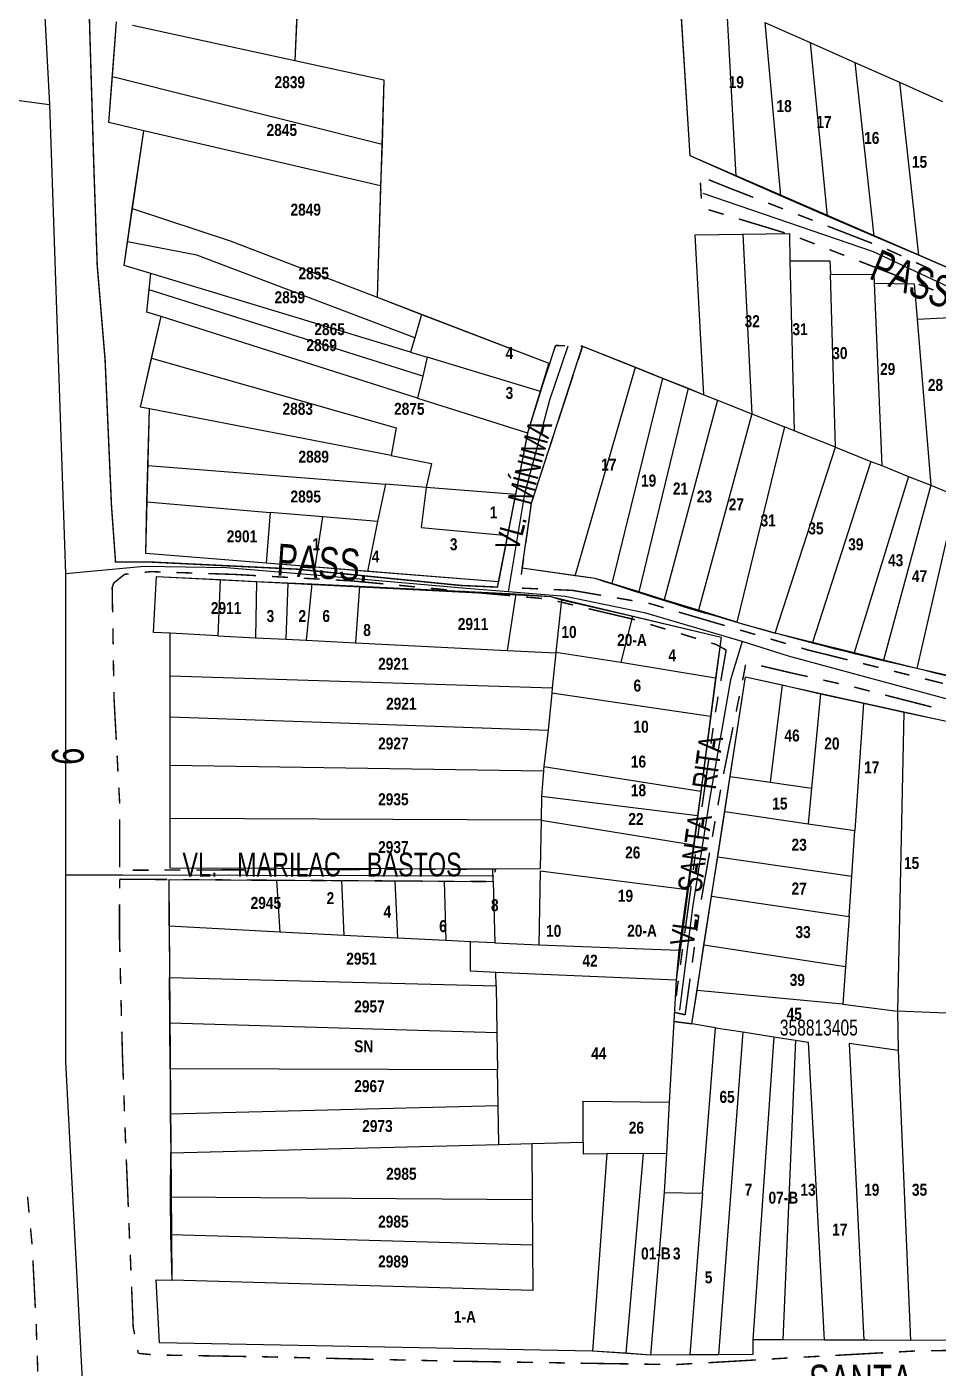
# Model space of a CAD drawing. Extents: x 201676 to 203188, y 4837754 to 4839005.
# Drawn here: x 202813.3 to 202927.7, y 4837878.8 to 4838047.1 of the extents above; entities that cross this region are included whole.
import ezdxf
from ezdxf.enums import TextEntityAlignment as Align

# ---------------------------------------------------------------- set-up
doc = ezdxf.new("R2010")
doc.units = 0
doc.header["$LTSCALE"] = 1.5
doc.header["$MEASUREMENT"] = 0
doc.linetypes.add('PHANTOMX2', pattern=[5, 2.5, -0.5, 0.5, -0.5, 0.5, -0.5])
doc.linetypes.add('TRACO_25', pattern=[8, 3, -1, 1, -1, 1, -1])
for name, color, linetype in [('CD-MALHA-LOTES', 40, 'CONTINUOUS'), ('CD_TXT_QUADRA', 7, 'CONTINUOUS'), ('RU-QUADRAS', 210, 'CONTINUOUS'), ('SV-EIXO-RUA-N-PAV', 6, 'CONTINUOUS'), ('SV-RUA-NAO-PAV-S-GUIA-C-GUIA', 7, 'PHANTOMX2'), ('SV-TXT-RUA-N-PAV-S-GUIA-C-GUIA', 7, 'CONTINUOUS'), ('Th_NmrPort', 7, 'CONTINUOUS')]:
    doc.layers.add(name, color=color, linetype=linetype)
doc.styles.add('ARIAL', font='ARIAL.TTF')
doc.styles.get("Standard").update_dxf_attribs({"font": 'swisscbo.ttf'})

msp = doc.modelspace()

# ---------------------------------------------------------------- linework, layer by layer
at = {"layer": 'CD-MALHA-LOTES', "linetype": 'Continuous'}
for p, q in [((202896.57, 4838030.94), (202895.23, 4838052.46)), ((202847.3, 4838050.13), (202846.96, 4838042.92)), ((202901.16, 4838049.83), (202902.3, 4838028.42)), ((202824.06, 4838040.9), (202824.57, 4838047.78)), ((202905.94, 4838047.7), (202907.93, 4838025.94)), ((202905.94, 4838047.7), (202911.66, 4838045.16)), ((202826.57, 4838047.35), (202846.96, 4838042.92)), ((202911.66, 4838045.16), (202913.76, 4838023.37)), ((202911.66, 4838045.16), (202917.24, 4838042.68)), ((202846.96, 4838042.92), (202858.12, 4838040.5)), ((202917.24, 4838042.68), (202919.63, 4838020.86)), ((202917.24, 4838042.68), (202922.86, 4838040.18)), ((202823.63, 4838035.12), (202824.06, 4838040.9)), ((202824.06, 4838040.9), (202857.92, 4838032.42)), ((202858.12, 4838040.5), (202857.92, 4838032.42)), ((202922.86, 4838040.18), (202925.23, 4838018.48)), ((202922.86, 4838040.18), (202928.25, 4838037.78)), ((202828.03, 4838034.09), (202823.63, 4838035.12)), ((202826.53, 4838024.33), (202828.03, 4838034.09)), ((202857.72, 4838027.19), (202828.03, 4838034.09)), ((202857.92, 4838032.42), (202857.72, 4838027.19)), ((202902.3, 4838028.42), (202896.57, 4838030.94)), ((202907.93, 4838025.94), (202902.3, 4838028.42)), ((202857.72, 4838027.19), (202857.28, 4838013.2)), ((202913.76, 4838023.37), (202907.93, 4838025.94)), ((202825.96, 4838020.15), (202826.53, 4838024.33)), ((202826.53, 4838024.33), (202838.85, 4838020.28)), ((202919.63, 4838020.86), (202913.76, 4838023.37)), ((202897.23, 4838021.06), (202903.19, 4838021.14)), ((202898.32, 4838000.98), (202897.23, 4838021.06)), ((202903.19, 4838021.14), (202909.05, 4838021.2)), ((202903.19, 4838021.14), (202904.32, 4837998.58)), ((202909.05, 4838021.2), (202909.1, 4838017.77)), ((202925.23, 4838018.48), (202919.63, 4838020.86)), ((202825.54, 4838017.2), (202825.96, 4838020.15)), ((202834.68, 4838018.48), (202825.96, 4838020.15)), ((202838.85, 4838020.28), (202857.28, 4838013.2)), ((202828.91, 4838016.18), (202825.54, 4838017.2)), ((202862.03, 4838008.12), (202834.68, 4838018.48)), ((202909.1, 4838017.77), (202909.64, 4837996.46)), ((202909.1, 4838017.77), (202914.11, 4838017.77)), ((202914.11, 4838017.77), (202914.19, 4838016.12)), ((202930.07, 4838016.41), (202925.23, 4838018.48)), ((202828.69, 4838014.13), (202828.91, 4838016.18)), ((202861.5, 4838006.31), (202828.91, 4838016.18)), ((202914.83, 4837994.39), (202914.19, 4838016.12)), ((202914.19, 4838016.12), (202919.65, 4838016.05)), ((202919.65, 4838016.05), (202919.69, 4838014.98)), ((202828.4, 4838011.34), (202828.69, 4838014.13)), ((202863.02, 4838003.31), (202828.69, 4838014.13)), ((202919.69, 4838014.98), (202924.71, 4838014.9)), ((202919.69, 4838014.98), (202920.63, 4837992.07)), ((202924.71, 4838014.9), (202925.08, 4838010.47)), ((202857.28, 4838013.2), (202862.87, 4838011.05)), ((202830.18, 4838010.78), (202828.4, 4838011.34)), ((202828.99, 4838005.57), (202830.18, 4838010.78)), ((202862.36, 4838000.56), (202830.18, 4838010.78)), ((202862.87, 4838011.05), (202862.03, 4838008.12)), ((202862.87, 4838011.05), (202878.83, 4838004.92)), ((202925.08, 4838010.47), (202930.85, 4838010.74)), ((202925.08, 4838010.47), (202926.78, 4837989.64)), ((202862.03, 4838008.12), (202861.5, 4838006.31)), ((202876.65, 4837987.35), (202883.08, 4838007.07)), ((202883.08, 4838007.07), (202889.72, 4838004.42)), ((202827.61, 4837999.4), (202828.99, 4838005.57)), ((202828.99, 4838005.57), (202859.7, 4837996.81)), ((202861.5, 4838006.31), (202863.56, 4838005.69)), ((202863.56, 4838005.69), (202863.02, 4838003.31)), ((202877.79, 4838001.38), (202863.56, 4838005.69)), ((202878.83, 4838004.92), (202877.79, 4838001.38)), ((202882.17, 4837978.24), (202889.72, 4838004.42)), ((202889.72, 4838004.42), (202893.12, 4838003.06)), ((202863.02, 4838003.31), (202862.36, 4838000.56)), ((202893.12, 4838003.06), (202886.77, 4837977.28)), ((202893.12, 4838003.06), (202896.32, 4838001.78)), ((202862.36, 4838000.56), (202876.18, 4837996.17)), ((202877.79, 4838001.38), (202876.18, 4837996.17)), ((202896.32, 4838001.78), (202890.14, 4837976.23)), ((202900.02, 4838000.3), (202893.33, 4837975.24)), ((202896.32, 4838001.78), (202898.32, 4838000.98)), ((202898.32, 4838000.98), (202900.02, 4838000.3)), ((202900.02, 4838000.3), (202904.32, 4837998.58)), ((202828.73, 4837999.19), (202827.61, 4837999.4)), ((202828.5, 4837992.08), (202828.73, 4837999.19)), ((202859.06, 4837993.33), (202828.73, 4837999.19)), ((202904.32, 4837998.58), (202897.62, 4837973.94)), ((202908.42, 4837996.95), (202902.44, 4837972.43)), ((202904.32, 4837998.58), (202908.42, 4837996.95)), ((202909.64, 4837996.46), (202908.42, 4837996.95)), ((202859.7, 4837996.81), (202859.06, 4837993.33)), ((202876.18, 4837996.17), (202874.66, 4837988.45)), ((202914.83, 4837994.39), (202909.64, 4837996.46)), ((202907.26, 4837971.05), (202914.83, 4837994.39)), ((202914.83, 4837994.39), (202919.28, 4837992.61)), ((202828.4, 4837987.55), (202828.5, 4837992.08)), ((202828.5, 4837992.08), (202858.33, 4837989.73)), ((202859.06, 4837993.33), (202864.1, 4837992.34)), ((202864.1, 4837992.34), (202863.46, 4837989.34)), ((202919.28, 4837992.61), (202911.92, 4837969.88)), ((202919.28, 4837992.61), (202920.63, 4837992.07)), ((202920.63, 4837992.07), (202923.99, 4837990.72)), ((202923.99, 4837990.72), (202917.18, 4837968.56)), ((202923.99, 4837990.72), (202926.78, 4837989.64)), ((202858.33, 4837989.73), (202857.35, 4837985.06)), ((202863.46, 4837989.34), (202858.33, 4837989.73)), ((202863.46, 4837989.34), (202862.83, 4837984.3)), ((202874.66, 4837988.45), (202863.46, 4837989.34)), ((202926.78, 4837989.64), (202920.83, 4837967.65)), ((202926.78, 4837989.64), (202930.01, 4837988.3)), ((202828.25, 4837981.06), (202828.4, 4837987.55)), ((202828.4, 4837987.55), (202843.85, 4837986.19)), ((202874.66, 4837988.45), (202873.66, 4837983.29)), ((202875.51, 4837979.21), (202876.65, 4837987.35)), ((202930.01, 4837988.3), (202925.03, 4837966.62)), ((202843.85, 4837986.19), (202843.38, 4837979.84)), ((202850.46, 4837985.64), (202843.85, 4837986.19)), ((202849.52, 4837979.34), (202850.46, 4837985.64)), ((202857.35, 4837985.06), (202850.46, 4837985.64)), ((202857.35, 4837985.06), (202856.1, 4837978.78)), ((202862.83, 4837984.3), (202873.66, 4837983.29)), ((202873.66, 4837983.29), (202872.52, 4837977.49)), ((202843.38, 4837979.84), (202828.25, 4837981.06)), ((202849.52, 4837979.34), (202843.38, 4837979.84)), ((202856.1, 4837978.78), (202849.52, 4837979.34)), ((202872.52, 4837977.49), (202856.1, 4837978.78)), ((202882.17, 4837978.24), (202875.51, 4837979.21)), ((202829.21, 4837971.14), (202829.62, 4837978.18)), ((202829.62, 4837978.18), (202837.58, 4837977.78)), ((202837.58, 4837977.78), (202837.31, 4837970.72)), ((202837.58, 4837977.78), (202842.17, 4837977.54)), ((202842.17, 4837977.54), (202842.01, 4837970.48)), ((202842.17, 4837977.54), (202846.09, 4837977.37)), ((202846.09, 4837977.37), (202845.84, 4837970.28)), ((202846.09, 4837977.37), (202849.08, 4837977.22)), ((202849.08, 4837977.22), (202848.39, 4837970.15)), ((202849.08, 4837977.22), (202855.09, 4837976.93)), ((202855.09, 4837976.93), (202854.57, 4837969.83)), ((202855.09, 4837976.93), (202874.7, 4837976)), ((202884.65, 4837977.92), (202882.17, 4837978.24)), ((202886.77, 4837977.28), (202884.65, 4837977.92)), ((202890.14, 4837976.23), (202886.77, 4837977.28)), ((202874.7, 4837976), (202873.6, 4837968.89)), ((202874.7, 4837976), (202879.09, 4837975.64)), ((202879.09, 4837975.64), (202880.44, 4837975.23)), ((202880.44, 4837975.23), (202879.74, 4837968.66)), ((202880.44, 4837975.23), (202889.34, 4837973.19)), ((202893.33, 4837975.24), (202890.14, 4837976.23)), ((202897.62, 4837973.94), (202893.33, 4837975.24)), ((202902.44, 4837972.43), (202897.62, 4837973.94)), ((202889.34, 4837973.19), (202887.89, 4837967.41)), ((202889.34, 4837973.19), (202900.47, 4837970.53)), ((202902.44, 4837972.43), (202907.26, 4837971.05)), ((202831.32, 4837971.03), (202829.21, 4837971.14)), ((202831.31, 4837965.68), (202831.32, 4837971.03)), ((202837.31, 4837970.72), (202831.32, 4837971.03)), ((202837.31, 4837970.72), (202842.01, 4837970.48)), ((202842.01, 4837970.48), (202845.84, 4837970.28)), ((202845.84, 4837970.28), (202848.39, 4837970.15)), ((202848.39, 4837970.15), (202854.57, 4837969.83)), ((202900.47, 4837970.53), (202899.77, 4837965.46)), ((202911.92, 4837969.88), (202907.26, 4837971.05)), ((202854.57, 4837969.83), (202873.6, 4837968.89)), ((202873.6, 4837968.89), (202879.73, 4837968.56)), ((202879.73, 4837968.56), (202879.26, 4837964.18)), ((202879.74, 4837968.66), (202879.73, 4837968.56)), ((202879.74, 4837968.66), (202887.89, 4837967.41)), ((202917.18, 4837968.56), (202911.92, 4837969.88)), ((202920.83, 4837967.65), (202917.18, 4837968.56)), ((202887.89, 4837967.41), (202899.77, 4837965.46)), ((202925.03, 4837966.62), (202920.83, 4837967.65)), ((202930.2, 4837965.43), (202925.03, 4837966.62)), ((202831.31, 4837960.56), (202831.31, 4837965.68)), ((202831.31, 4837965.68), (202879.26, 4837964.18)), ((202899.77, 4837965.46), (202899.13, 4837960.6)), ((202901.6, 4837953.06), (202903.54, 4837965.55)), ((202903.54, 4837965.55), (202908.15, 4837964.55)), ((202879.21, 4837963.5), (202878.75, 4837958.88)), ((202879.26, 4837964.18), (202879.21, 4837963.5)), ((202899.13, 4837960.6), (202879.21, 4837963.5)), ((202908.15, 4837964.55), (202906.61, 4837952.34)), ((202908.15, 4837964.55), (202912.94, 4837963.45)), ((202912.94, 4837963.45), (202911.81, 4837951.58)), ((202912.94, 4837963.45), (202918.36, 4837962.25)), ((202918.36, 4837962.25), (202917.27, 4837946.28)), ((202918.36, 4837962.25), (202923.39, 4837961.12)), ((202831.31, 4837954.48), (202831.31, 4837960.56)), ((202831.31, 4837960.56), (202878.75, 4837958.88)), ((202899.13, 4837960.6), (202897.91, 4837951.24)), ((202923.39, 4837961.12), (202922.61, 4837923.6)), ((202923.39, 4837961.12), (202929.76, 4837959.81)), ((202878.75, 4837958.88), (202878.21, 4837954.31)), ((202831.31, 4837947.77), (202831.31, 4837954.48)), ((202831.31, 4837954.48), (202878.16, 4837953.76)), ((202878.16, 4837953.76), (202877.93, 4837950.59)), ((202878.17, 4837953.88), (202878.16, 4837953.76)), ((202878.21, 4837954.31), (202878.17, 4837953.88)), ((202878.21, 4837954.31), (202897.91, 4837951.24)), ((202900.92, 4837948.65), (202901.6, 4837953.06)), ((202901.6, 4837953.06), (202906.61, 4837952.34)), ((202906.61, 4837952.34), (202911.81, 4837951.58)), ((202911.81, 4837951.58), (202911.38, 4837947.13)), ((202877.93, 4837950.59), (202877.88, 4837947.58)), ((202877.93, 4837950.59), (202897.5, 4837948.15)), ((202897.91, 4837951.24), (202897.5, 4837948.15)), ((202897.5, 4837948.15), (202897, 4837944.49)), ((202900.04, 4837942.98), (202900.92, 4837948.65)), ((202900.92, 4837948.65), (202911.38, 4837947.13)), ((202877.88, 4837947.58), (202831.31, 4837947.77)), ((202831.31, 4837941.54), (202831.31, 4837947.77)), ((202877.88, 4837947.58), (202877.77, 4837941.48)), ((202877.88, 4837947.58), (202897, 4837944.49)), ((202911.38, 4837947.13), (202917.27, 4837946.28)), ((202916.87, 4837940.55), (202917.27, 4837946.28)), ((202897, 4837944.49), (202896.22, 4837938.83)), ((202871.81, 4837941.44), (202831.31, 4837941.54)), ((202877.77, 4837941.48), (202871.81, 4837941.44)), ((202871.86, 4837939.87), (202871.81, 4837941.44)), ((202899.27, 4837938.03), (202900.04, 4837942.98)), ((202900.04, 4837942.98), (202916.87, 4837940.55)), ((202831.18, 4837940.13), (202844.65, 4837940.04)), ((202831.21, 4837934.28), (202831.18, 4837940.13)), ((202844.65, 4837940.04), (202845.06, 4837933.52)), ((202844.65, 4837940.04), (202852.82, 4837939.99)), ((202852.82, 4837939.99), (202853.12, 4837933.11)), ((202852.82, 4837939.99), (202859.53, 4837939.95)), ((202859.53, 4837939.95), (202859.84, 4837932.78)), ((202859.53, 4837939.95), (202865.71, 4837939.91)), ((202865.71, 4837939.91), (202865.92, 4837932.49)), ((202865.71, 4837939.91), (202871.86, 4837939.87)), ((202871.86, 4837939.87), (202872.05, 4837932.2)), ((202877.77, 4837941.16), (202877.6, 4837931.93)), ((202896.22, 4837938.83), (202877.77, 4837941.16)), ((202916.53, 4837935.5), (202916.87, 4837940.55)), ((202896.22, 4837938.83), (202895.16, 4837931.25)), ((202898.32, 4837931.94), (202899.27, 4837938.03)), ((202899.27, 4837938.03), (202916.53, 4837935.5)), ((202916.53, 4837935.5), (202916.07, 4837929.22)), ((202845.06, 4837933.52), (202831.21, 4837934.28)), ((202831.21, 4837934.28), (202831.23, 4837927.84)), ((202853.12, 4837933.11), (202845.06, 4837933.52)), ((202859.84, 4837932.78), (202853.12, 4837933.11)), ((202865.92, 4837932.49), (202859.84, 4837932.78)), ((202869, 4837932.32), (202865.92, 4837932.49)), ((202872.05, 4837932.2), (202869, 4837932.32)), ((202869.02, 4837928.65), (202869, 4837932.32)), ((202872.05, 4837932.2), (202877.6, 4837931.93)), ((202877.6, 4837931.93), (202895.16, 4837931.25)), ((202897.48, 4837926.19), (202898.32, 4837931.94)), ((202898.32, 4837931.94), (202916.07, 4837929.22)), ((202895.16, 4837931.25), (202894.81, 4837927.49)), ((202872.18, 4837928.47), (202869.02, 4837928.65)), ((202894.81, 4837927.49), (202872.18, 4837928.47)), ((202872.22, 4837926.77), (202872.18, 4837928.47)), ((202916.07, 4837929.22), (202915.75, 4837924.5)), ((202831.23, 4837927.84), (202872.22, 4837926.77)), ((202831.26, 4837922.09), (202831.23, 4837927.84)), ((202872.22, 4837926.77), (202872.31, 4837920.89)), ((202894.81, 4837927.49), (202894.52, 4837922.33)), ((202896.78, 4837922.01), (202897.48, 4837926.19)), ((202915.75, 4837924.5), (202897.48, 4837926.19)), ((202915.75, 4837924.5), (202922.61, 4837923.6)), ((202922.61, 4837923.6), (202922.7, 4837918.69)), ((202929.74, 4837923.33), (202922.61, 4837923.6)), ((202872.31, 4837920.89), (202831.26, 4837922.09)), ((202831.3, 4837916.36), (202831.26, 4837922.09)), ((202894.52, 4837922.33), (202893.96, 4837912.19)), ((202896.78, 4837922.01), (202894.52, 4837922.33)), ((202899.78, 4837921.52), (202896.78, 4837922.01)), ((202898.14, 4837900.75), (202899.78, 4837921.52)), ((202899.78, 4837921.52), (202903.18, 4837921.01)), ((202872.31, 4837920.89), (202872.4, 4837916.23)), ((202903.18, 4837921.01), (202900.16, 4837880.49)), ((202903.18, 4837921.01), (202907.09, 4837920.4)), ((202907.09, 4837920.4), (202904.46, 4837882.38)), ((202907.09, 4837920.4), (202909.79, 4837919.97)), ((202909.79, 4837919.97), (202908.23, 4837882.37)), ((202909.79, 4837919.97), (202911.4, 4837919.72)), ((202911.4, 4837919.72), (202913.4, 4837882.34)), ((202922.7, 4837918.69), (202916.53, 4837919.54)), ((202916.53, 4837919.54), (202918.4, 4837882.3)), ((202922.7, 4837918.69), (202924.23, 4837882.29)), ((202872.4, 4837916.23), (202831.3, 4837916.36)), ((202831.3, 4837916.36), (202831.32, 4837910.71)), ((202872.49, 4837911.76), (202872.4, 4837916.23)), ((202831.32, 4837910.71), (202872.49, 4837911.76)), ((202872.57, 4837906.88), (202872.49, 4837911.76)), ((202883.15, 4837912.3), (202893.96, 4837912.19)), ((202883.15, 4837907.15), (202883.15, 4837912.3)), ((202893.96, 4837912.19), (202893.61, 4837905.73)), ((202831.32, 4837910.71), (202831.38, 4837905.83)), ((202831.38, 4837905.83), (202872.57, 4837906.88)), ((202872.57, 4837906.88), (202876.72, 4837906.99)), ((202876.72, 4837906.99), (202883.15, 4837907.15)), ((202876.72, 4837906.99), (202876.77, 4837899.93)), ((202883.15, 4837907.15), (202883.15, 4837905.71)), ((202831.35, 4837900.27), (202831.38, 4837905.83)), ((202883.15, 4837905.71), (202886.13, 4837905.73)), ((202886.13, 4837905.73), (202884.32, 4837880.95)), ((202890.68, 4837905.71), (202886.13, 4837905.73)), ((202890.68, 4837905.71), (202888.52, 4837880.67)), ((202893.61, 4837905.73), (202890.68, 4837905.71)), ((202893.61, 4837905.73), (202893.31, 4837900.84)), ((202876.77, 4837899.93), (202831.35, 4837900.27)), ((202831.4, 4837895.54), (202831.35, 4837900.27)), ((202876.77, 4837899.93), (202876.79, 4837894.24)), ((202893.31, 4837900.84), (202891.62, 4837880.44)), ((202893.31, 4837900.84), (202898.14, 4837900.75)), ((202898.14, 4837900.75), (202896.53, 4837880.5)), ((202876.79, 4837894.24), (202831.4, 4837895.54)), ((202831.55, 4837889.84), (202831.4, 4837895.54)), ((202876.79, 4837894.24), (202876.82, 4837888.56)), ((202829.99, 4837881.99), (202829.57, 4837889.9)), ((202829.57, 4837889.9), (202831.55, 4837889.84)), ((202876.82, 4837888.56), (202831.55, 4837889.84)), ((202884.32, 4837880.95), (202829.99, 4837881.99)), ((202888.52, 4837880.67), (202884.32, 4837880.95)), ((202904.46, 4837882.38), (202904.46, 4837880.54)), ((202908.23, 4837882.37), (202904.46, 4837882.38)), ((202913.4, 4837882.34), (202908.23, 4837882.37)), ((202918.4, 4837882.3), (202913.4, 4837882.34)), ((202924.23, 4837882.29), (202918.4, 4837882.3)), ((202930.66, 4837882.3), (202924.23, 4837882.29)), ((202891.62, 4837880.44), (202888.52, 4837880.67)), ((202896.53, 4837880.5), (202891.62, 4837880.44)), ((202900.16, 4837880.49), (202896.53, 4837880.5)), ((202904.46, 4837880.54), (202900.16, 4837880.49))]:
    msp.add_line(p, q, dxfattribs=at)
at = {"layer": 'RU-QUADRAS', "color": 6, "linetype": 'Continuous'}
for points in [[(202985.44, 4838082.4), (202986.8, 4838035.33), (202988.15, 4838035.32), (202988, 4838030.84), (202983.91, 4838031.19), (202984.4, 4838025.65), (202986.22, 4838025.33), (202986.02, 4838019.67), (202984.66, 4838020), (202984.42, 4838013.43), (202987.56, 4838012.13), (202985.17, 4838007.76), (202986.33, 4838007.24), (202984.5, 4838002.42), (202986.79, 4838001.41), (202984.87, 4837995.12), (202970.1, 4838001.72), (202949.31, 4838008.05), (202896.57, 4838030.94), (202895.23, 4838052.46)], [(202847.64, 4838058.82), (202846.96, 4838042.92), (202858.12, 4838040.5), (202857.28, 4838013.2), (202878.83, 4838004.92), (202876.18, 4837996.17), (202872.52, 4837977.49), (202828.25, 4837981.06), (202828.73, 4837999.19), (202827.61, 4837999.4), (202830.18, 4838010.78), (202828.4, 4838011.34), (202828.91, 4838016.18), (202825.54, 4838017.2), (202828.03, 4838034.09), (202823.63, 4838035.12), (202824.57, 4838047.78)], [(202962.24, 4837882.18), (202904.46, 4837882.38), (202904.46, 4837880.54), (202891.62, 4837880.44), (202884.32, 4837880.95), (202829.99, 4837881.99), (202829.57, 4837889.9), (202831.55, 4837889.84), (202831.18, 4837940.13), (202871.86, 4837939.87), (202871.81, 4837941.44), (202831.31, 4837941.54), (202831.32, 4837971.03), (202829.21, 4837971.14), (202829.62, 4837978.18), (202879.09, 4837975.64), (202900.47, 4837970.53), (202894.81, 4837927.49), (202894.52, 4837922.33), (202896.78, 4837922.01), (202903.54, 4837965.55), (202940.48, 4837957.4)]]:
    msp.add_lwpolyline(points, dxfattribs=at)
msp.add_lwpolyline([(202964.67, 4837958.37, -0.017017), (202925.03, 4837966.6, -0.024809), (202884.65, 4837977.92), (202875.51, 4837979.21), (202876.65, 4837987.35), (202883.08, 4838007.07), (202898.32, 4838000.98), (202897.23, 4838021.06), (202909.05, 4838021.2), (202909.1, 4838017.77), (202914.11, 4838017.77), (202914.19, 4838016.12), (202919.65, 4838016.06), (202919.69, 4838014.98), (202924.71, 4838014.9), (202925.08, 4838010.47), (202930.85, 4838010.74)], format="xyb", dxfattribs=at)
at = {"layer": 'SV-EIXO-RUA-N-PAV'}
for points in [[(202809.5, 4838161.44), (202816.16, 4838037.38), (202818.17, 4837978.49), (202818.17, 4837947.25), (202818.17, 4837940.72), (202818.17, 4837917.27), (202820.26, 4837877.3), (202821.89, 4837823.33), (202826.67, 4837758.68), (202826.66, 4837758.36)], [(202529.72, 4838140.19), (202542.16, 4838133.04), (202568.55, 4838124.59), (202572.34, 4838123.39), (202621.19, 4838107.53), (202648.56, 4838097.88), (202678.43, 4838087.61), (202700.52, 4838078.9), (202728.67, 4838068.17), (202753.87, 4838058.21), (202782.49, 4838046.39), (202801.78, 4838040.17), (202810.19, 4838038.19), (202816.16, 4838037.38)], [(202995.74, 4837986.63), (202967.68, 4837997.93), (202938.19, 4838010.2), (202919.6, 4838018.91), (202898.23, 4838026.23)], [(202873.77, 4837976.23), (202875.83, 4837988.53), (202878.96, 4838000.32), (202881.28, 4838007.11)], [(202998.97, 4837953.33), (202983.9, 4837954.3), (202966.69, 4837955.29), (202949.27, 4837957.87), (202930.08, 4837962.42), (202908.91, 4837968.16), (202903.1, 4837970.02), (202891.01, 4837973.54), (202880.91, 4837975.67), (202873.77, 4837976.23), (202868.46, 4837976.64), (202848.93, 4837978.36), (202838.37, 4837979.24), (202828.08, 4837979.43), (202818.17, 4837978.49)], [(202903.1, 4837970.02), (202901.66, 4837965.19), (202899.04, 4837950.42), (202896.89, 4837936.6), (202895.23, 4837923.74)], [(202818.17, 4837940.72), (202825.33, 4837940.72), (202871.96, 4837940.61)]]:
    msp.add_lwpolyline(points, dxfattribs=at)
at = {"layer": 'SV-RUA-NAO-PAV-S-GUIA-C-GUIA', "linetype": 'TRACO_25', "const_width": 0.18, "flags": 128}
msp.add_lwpolyline([(202879.69, 4838007.15), (202877.79, 4838001.38), (202876.23, 4837996.34), (202874.64, 4837988.25), (202873.66, 4837983.29), (202872.39, 4837976.83), (202867.87, 4837977.03), (202847.24, 4837979.08), (202828.96, 4837979.97), (202824.46, 4837979.99), (202823.95, 4837987.04), (202823.15, 4838005.32), (202822.16, 4838017.22), (202821.73, 4838029.76), (202821.18, 4838048.14), (202821.29, 4838061.33), (202820.33, 4838078.03), (202819.42, 4838094.32), (202816.97, 4838127.26), (202816.47, 4838151.24), (202815.87, 4838159.97), (202815.68, 4838163.92), (202818.86, 4838166.34), (202824.57, 4838166.87), (202833.98, 4838166.76), (202846.32, 4838166.41), (202860.32, 4838166.01), (202871.33, 4838166.1), (202885.33, 4838166.11), (202900.18, 4838167.59), (202911.78, 4838168.81), (202923.56, 4838169.78), (202935.18, 4838171.9), (202944.42, 4838173.29), (202952.31, 4838174.42), (202964.48, 4838176.68), (202973.72, 4838177.96), (202979.44, 4838178.45), (202982.53, 4838176.21), (202982.7, 4838166.6), (202984.06, 4838148.05), (202984.39, 4838131.88), (202984.88, 4838112.5), (202986, 4838095.81), (202986.39, 4838078.28), (202986.39, 4838078.21), (202987, 4838062.9), (202987.63, 4838058.88)], dxfattribs=at)
at = {"layer": 'SV-RUA-NAO-PAV-S-GUIA-C-GUIA', "const_width": 0.18}
for points in [[(202897.87, 4838027.57), (202897.99, 4838025.57)], [(202901.72, 4838026.82), (202898.92, 4838027.95)], [(202902.64, 4838026.47), (202901.72, 4838026.82)], [(202904.5, 4838025.74), (202902.64, 4838026.47)], [(202898.88, 4838024.19), (202900.8, 4838023.61)], [(202908.23, 4838024.3), (202906.37, 4838025.02)], [(202902.71, 4838023.03), (202908.45, 4838021.29)], [(202911.96, 4838022.86), (202910.1, 4838023.58)], [(202919.42, 4838019.97), (202913.83, 4838022.14)], [(202910.34, 4838020.63), (202912.2, 4838019.91)], [(202914.07, 4838019.18), (202915.93, 4838018.46)], [(202923.1, 4838018.4), (202921.28, 4838019.23)], [(202917.8, 4838017.74), (202923.39, 4838015.57)], [(202926.73, 4838016.73), (202924.92, 4838017.56)], [(202925.26, 4838014.84), (202926.19, 4838014.48)], [(202926.19, 4838014.48), (202926.88, 4838014.21)], [(202926.88, 4838014.21), (202927.12, 4838014.11)], [(202879.87, 4838007.15), (202879.69, 4838007.15)], [(202880.86, 4838007.12), (202879.87, 4838007.15)], [(202882.84, 4838006.31), (202883.08, 4838007.06)], [(202883.08, 4838007.06), (202882.86, 4838007.07)], [(202882.53, 4838005.36), (202882.84, 4838006.31)], [(202880.05, 4837997.76), (202881.91, 4838003.46)], [(202878.81, 4837993.96), (202879.43, 4837995.86)], [(202877.56, 4837990.15), (202878.18, 4837992.05)], [(202875.95, 4837982.35), (202876.64, 4837987.3)], [(202876.64, 4837987.3), (202876.65, 4837987.35)], [(202876.65, 4837987.35), (202876.94, 4837988.25)], [(202875.39, 4837978.39), (202875.67, 4837980.37)], [(202825.23, 4837978.14), (202825.6, 4837978.44)], [(202825.6, 4837978.44), (202826.12, 4837978.49)], [(202828.11, 4837978.69), (202828.9, 4837978.77)], [(202828.9, 4837978.77), (202830.11, 4837978.73)], [(202832.11, 4837978.66), (202834.11, 4837978.6)], [(202836.1, 4837978.53), (202839.1, 4837978.43)], [(202839.1, 4837978.43), (202839.44, 4837978.42)], [(202839.44, 4837978.42), (202842.1, 4837978.27)], [(202824.04, 4837976.8), (202824.24, 4837977.35)], [(202824.04, 4837976.65), (202824.04, 4837976.8)], [(202824.09, 4837973.65), (202824.04, 4837976.65)], [(202824.24, 4837977.35), (202825.23, 4837978.14)], [(202844.1, 4837978.16), (202846.09, 4837978.05)], [(202848.09, 4837977.94), (202850.09, 4837977.83)], [(202852.08, 4837977.72), (202854.08, 4837977.61)], [(202854.08, 4837977.61), (202854.18, 4837977.6)], [(202854.18, 4837977.6), (202858.06, 4837977.24)], [(202860.05, 4837977.05), (202862.05, 4837976.86)], [(202864.04, 4837976.68), (202866.03, 4837976.49)], [(202877.47, 4837976.61), (202875.47, 4837976.7)], [(202868.02, 4837976.3), (202873.99, 4837975.76)], [(202875.99, 4837975.58), (202877.98, 4837975.4)], [(202881.8, 4837976.42), (202879.46, 4837976.52)], [(202879.94, 4837975.05), (202881.89, 4837974.59)], [(202882.45, 4837976.31), (202881.8, 4837976.42)], [(202885.41, 4837975.8), (202882.45, 4837976.31)], [(202889.35, 4837975.13), (202887.38, 4837975.47)], [(202883.83, 4837974.12), (202888.7, 4837972.97)], [(202891.49, 4837974.77), (202891.33, 4837974.8)], [(202892.29, 4837974.54), (202891.49, 4837974.77)], [(202893.25, 4837974.25), (202892.29, 4837974.54)], [(202900.93, 4837972), (202895.17, 4837973.69)], [(202824.16, 4837969.65), (202824.13, 4837971.65)], [(202888.7, 4837972.97), (202889.48, 4837972.78)], [(202889.48, 4837972.78), (202889.67, 4837972.73)], [(202891.58, 4837972.14), (202893.49, 4837971.56)], [(202895.41, 4837970.98), (202897.32, 4837970.39)], [(202904.76, 4837970.88), (202902.84, 4837971.44)], [(202908.6, 4837969.75), (202906.68, 4837970.31)], [(202899.23, 4837969.81), (202899.8, 4837969.64)], [(202899.8, 4837969.64), (202901.04, 4837968.97)], [(202901.1, 4837968.93), (202900.43, 4837965.06)], [(202901.04, 4837968.97), (202901.1, 4837968.93)], [(202911.39, 4837968.93), (202910.52, 4837969.19)], [(202911.48, 4837968.91), (202911.39, 4837968.93)], [(202916.34, 4837967.71), (202911.48, 4837968.91)], [(202824.22, 4837965.65), (202824.19, 4837967.65)], [(202903.38, 4837966.22), (202903.53, 4837967.09)], [(202905.49, 4837966.95), (202908.41, 4837966.26)], [(202920.22, 4837966.75), (202918.28, 4837967.23)], [(202903.16, 4837965.13), (202903.36, 4837966.11)], [(202903.36, 4837966.11), (202903.38, 4837966.22)], [(202908.41, 4837966.26), (202909.13, 4837966.09)], [(202909.13, 4837966.09), (202911.34, 4837965.6)], [(202913.29, 4837965.16), (202915.24, 4837964.72)], [(202924.1, 4837965.79), (202922.16, 4837966.27)], [(202928.31, 4837964.75), (202926.04, 4837965.31)], [(202824.27, 4837962.96), (202824.25, 4837963.65)], [(202902.36, 4837961.21), (202902.76, 4837963.17)], [(202917.19, 4837964.28), (202919.12, 4837963.78)], [(202921.06, 4837963.28), (202926.87, 4837961.79)], [(202824.28, 4837962.65), (202824.27, 4837962.96)], [(202824.55, 4837957.66), (202824.28, 4837962.65)], [(202899.92, 4837962.1), (202899.76, 4837961.19)], [(202900.09, 4837963.09), (202899.92, 4837962.1)], [(202899.76, 4837961.19), (202899.75, 4837961.12)], [(202899.47, 4837959.14), (202899.19, 4837957.16)], [(202900.77, 4837953.37), (202901.96, 4837959.25)], [(202824.76, 4837953.66), (202824.66, 4837955.66)], [(202898.91, 4837955.18), (202898.07, 4837949.24)], [(202824.98, 4837949.67), (202824.87, 4837951.67)], [(202900.06, 4837949.43), (202900.41, 4837951.4)], [(202824.97, 4837941.67), (202824.99, 4837947.67)], [(202897.79, 4837947.26), (202897.65, 4837946.27)], [(202899.37, 4837945.49), (202899.71, 4837947.46)], [(202897.58, 4837945.72), (202897.51, 4837945.28)], [(202897.65, 4837946.27), (202897.58, 4837945.72)], [(202897.24, 4837943.29), (202896.97, 4837941.31)], [(202897.98, 4837937.61), (202899.02, 4837943.52)], [(202828.6, 4837941.31), (202826.6, 4837941.3)], [(202832.6, 4837941.32), (202830.6, 4837941.32)], [(202840.6, 4837941.35), (202834.6, 4837941.33)], [(202844.6, 4837941.36), (202842.6, 4837941.36)], [(202848.6, 4837941.38), (202846.6, 4837941.37)], [(202856.6, 4837941.4), (202850.6, 4837941.38)], [(202860.6, 4837941.41), (202858.6, 4837941.41)], [(202864.6, 4837941.43), (202862.6, 4837941.42)], [(202872.17, 4837941.45), (202866.6, 4837941.43)], [(202872.06, 4837941.03), (202872.17, 4837941.45)], [(202824.97, 4837940.17), (202830.97, 4837940.13)], [(202824.97, 4837940.02), (202824.97, 4837940.17)], [(202824.97, 4837939.02), (202824.97, 4837940.02)], [(202832.97, 4837940.12), (202834.97, 4837940.1)], [(202836.97, 4837940.09), (202838.97, 4837940.08)], [(202840.97, 4837940.06), (202843.97, 4837940.04)], [(202843.97, 4837940.04), (202844.65, 4837940.04)], [(202844.65, 4837940.04), (202846.97, 4837940.03)], [(202848.97, 4837940.01), (202850.97, 4837940)], [(202852.97, 4837939.99), (202854.97, 4837939.98)], [(202856.97, 4837939.97), (202858.97, 4837939.95)], [(202858.97, 4837939.95), (202859.53, 4837939.95)], [(202859.53, 4837939.95), (202862.97, 4837939.93)], [(202864.97, 4837939.91), (202865.71, 4837939.91)], [(202865.71, 4837939.91), (202866.97, 4837939.9)], [(202868.97, 4837939.89), (202870.97, 4837939.88)], [(202896.71, 4837939.33), (202895.9, 4837933.38)], [(202824.95, 4837932.98), (202824.96, 4837937.02)], [(202897.39, 4837933.66), (202897.67, 4837935.64)], [(202824.98, 4837932.02), (202824.95, 4837932.98)], [(202825, 4837931.02), (202824.98, 4837932.02)], [(202895.63, 4837931.4), (202895.36, 4837929.42)], [(202896.85, 4837929.69), (202897.12, 4837931.67)], [(202825.1, 4837927.02), (202825.05, 4837929.02)], [(202894.97, 4837926.6), (202894.84, 4837925.46)], [(202895.09, 4837927.44), (202894.97, 4837926.6)], [(202895.95, 4837923.15), (202896.58, 4837927.71)], [(202825.2, 4837923.02), (202825.15, 4837925.02)], [(202894.61, 4837923.47), (202894.61, 4837923.46)], [(202894.61, 4837923.46), (202895.57, 4837923.24)], [(202895.57, 4837923.24), (202895.95, 4837923.15)], [(202825.32, 4837918.4), (202825.25, 4837921.02)], [(202825.33, 4837918.02), (202825.32, 4837918.4)], [(202825.44, 4837915.02), (202825.33, 4837918.02)], [(202825.58, 4837911.03), (202825.51, 4837913.03)], [(202825.71, 4837907.41), (202825.65, 4837909.03)], [(202825.73, 4837907.03), (202825.71, 4837907.41)], [(202826.06, 4837899.04), (202825.81, 4837905.03)], [(202813.6, 4837898.33), (202813.42, 4837900.32)], [(202813.98, 4837894.35), (202813.79, 4837896.34)], [(202826.22, 4837895.04), (202826.14, 4837897.04)], [(202826.39, 4837891.04), (202826.31, 4837893.04)], [(202814.39, 4837886.36), (202814.09, 4837892.35)], [(202826.68, 4837883.92), (202826.47, 4837889.05)], [(202814.56, 4837882.36), (202814.5, 4837884.36)], [(202826.85, 4837883.07), (202826.68, 4837883.92)], [(202827.31, 4837880.67), (202827.23, 4837881.1)], [(202827.87, 4837880.61), (202827.31, 4837880.67)], [(202920.81, 4837880.74), (202914.82, 4837880.41)], [(202924.81, 4837880.96), (202922.81, 4837880.85)], [(202928.8, 4837881.02), (202926.8, 4837881.01)], [(202814.7, 4837878.36), (202814.63, 4837880.36)], [(202828.87, 4837880.51), (202827.87, 4837880.61)], [(202832.86, 4837880.41), (202830.87, 4837880.44)], [(202840.86, 4837880.27), (202834.86, 4837880.37)], [(202844.86, 4837880.19), (202842.86, 4837880.24)], [(202848.86, 4837880.1), (202846.86, 4837880.15)], [(202856.86, 4837879.91), (202850.86, 4837880.05)], [(202860.86, 4837879.82), (202858.86, 4837879.87)], [(202864.86, 4837879.73), (202862.86, 4837879.78)], [(202866.93, 4837879.68), (202866.86, 4837879.68)], [(202867.86, 4837879.67), (202866.93, 4837879.68)], [(202872.86, 4837879.59), (202867.86, 4837879.67)], [(202876.86, 4837879.53), (202874.86, 4837879.56)], [(202880.86, 4837879.46), (202878.86, 4837879.5)], [(202888.85, 4837879.34), (202882.86, 4837879.43)], [(202892.85, 4837879.28), (202890.85, 4837879.31)], [(202896.85, 4837879.38), (202894.85, 4837879.26)], [(202904.84, 4837879.84), (202898.85, 4837879.49)], [(202908.83, 4837880.08), (202906.83, 4837879.96)], [(202912.82, 4837880.3), (202910.83, 4837880.19)]]:
    msp.add_lwpolyline(points, dxfattribs=at)

# ---------------------------------------------------------------- texts
at = {"layer": 'CD_TXT_QUADRA', "linetype": 'Continuous', "style": 'ARIAL', "width": 0.7}
msp.add_text('358813405', height=2, dxfattribs=at).set_placement((202907.84, 4837920.55))
at = {"layer": 'SV-TXT-RUA-N-PAV-S-GUIA-C-GUIA', "style": 'ARIAL', "width": 0.7}
for s, height, rotation, p in [('PASS.               VALENTE', 4, 338, (202918.88, 4838015.59)), ('VL.  MÍNIMA', 3, 75, (202874.99, 4837981.19)), ('PASS.', 4, 356, (202844.59, 4837978.31)), ('9', 4, 270, (202816.47, 4837956.7)), ('VL.   SANTA    RITA', 3, 82, (202897.02, 4837931.63))]:
    msp.add_text(s, height=height, rotation=rotation, dxfattribs=at).set_placement(p)
for s, height, p in [('VL.   MARILAC    BASTOS', 3, (202832.86, 4837940.51)), ('SANTA', 4, (202911.48, 4837875.24))]:
    msp.add_text(s, height=height, dxfattribs=at).set_placement(p)
at = {"layer": 'Th_NmrPort', "color": 1}
for s, p in [('2839', (202844.42, 4838040.2)), ('19', (202901.42, 4838040.2)), ('18', (202907.42, 4838037.2)), ('17', (202912.42, 4838035.2)), ('2845', (202843.42, 4838034.2)), ('16', (202918.42, 4838033.2)), ('15', (202924.42, 4838030.2)), ('2849', (202846.42, 4838024.2)), ('2855', (202847.42, 4838016.2)), ('2859', (202844.42, 4838013.2)), ('32', (202903.42, 4838010.2)), ('2865', (202849.42, 4838009.2)), ('31', (202909.42, 4838009.2)), ('2869', (202848.42, 4838007.2)), ('4', (202873.42, 4838006.2)), ('30', (202914.42, 4838006.2)), ('29', (202920.42, 4838004.2)), ('3', (202873.42, 4838001.2)), ('28', (202926.42, 4838002.2)), ('2883', (202845.42, 4837999.2)), ('2875', (202859.42, 4837999.2)), ('2889', (202847.42, 4837993.2)), ('17', (202885.42, 4837992.2)), ('19', (202890.42, 4837990.2)), ('2895', (202846.42, 4837988.2)), ('21', (202894.42, 4837989.2)), ('23', (202897.42, 4837988.2)), ('1', (202871.42, 4837986.2)), ('27', (202901.42, 4837987.2)), ('31', (202905.42, 4837985.2)), ('2901', (202838.42, 4837983.2)), ('35', (202911.42, 4837984.2)), ('1', (202849.16, 4837982.21)), ('3', (202866.42, 4837982.2)), ('39', (202916.42, 4837982.2)), ('4', (202856.62, 4837980.67)), ('43', (202921.42, 4837980.2)), ('47', (202924.42, 4837978.2)), ('2911', (202836.42, 4837974.2)), ('3', (202843.42, 4837973.2)), ('2', (202847.42, 4837973.2)), ('6', (202850.42, 4837973.2)), ('8', (202855.55, 4837971.44)), ('2911', (202867.42, 4837972.2)), ('10', (202880.42, 4837971.2)), ('20-A', (202887.42, 4837970.2)), ('4', (202893.85, 4837968.26)), ('2921', (202857.42, 4837967.2)), ('6', (202889.47, 4837964.47)), ('2921', (202858.42, 4837962.2)), ('10', (202889.47, 4837959.31)), ('46', (202908.42, 4837958.2)), ('2927', (202857.42, 4837957.2)), ('20', (202913.42, 4837957.2)), ('16', (202889.14, 4837954.93)), ('17', (202918.42, 4837954.2)), ('18', (202889.14, 4837951.33)), ('2935', (202857.42, 4837950.2)), ('15', (202906.89, 4837949.66)), ('22', (202888.82, 4837947.73)), ('2937', (202857.42, 4837944.2)), ('23', (202909.31, 4837944.5)), ('26', (202888.42, 4837943.52)), ('15', (202923.42, 4837942.2)), ('27', (202909.31, 4837939)), ('2', (202850.95, 4837937.79)), ('19', (202887.51, 4837938.09)), ('2945', (202841.42, 4837937.2)), ('4', (202858.1, 4837936.09)), ('8', (202871.58, 4837936.91)), ('6', (202865.08, 4837934.28)), ('10', (202878.5, 4837933.69)), ('20-A', (202888.68, 4837933.71)), ('33', (202909.8, 4837933.54)), ('2951', (202853.42, 4837930.2)), ('42', (202883.06, 4837929.95)), ('39', (202909.08, 4837927.53)), ('2957', (202854.42, 4837924.2)), ('45', (202908.69, 4837923.28)), ('SN', (202854.42, 4837919.2)), ('44', (202884.17, 4837918.31)), ('2967', (202854.42, 4837914.2)), ('65', (202900.26, 4837912.85)), ('2973', (202855.42, 4837909.2)), ('26', (202888.88, 4837908.99)), ('2985', (202858.42, 4837903.2)), ('7', (202903.42, 4837901.2)), ('07-B', (202906.42, 4837900.2)), ('13', (202910.42, 4837901.2)), ('19', (202918.42, 4837901.2)), ('35', (202924.42, 4837901.2)), ('2985', (202857.42, 4837897.2)), ('17', (202914.42, 4837896.2)), ('2989', (202857.42, 4837892.2)), ('01-B', (202890.42, 4837893.2)), ('3', (202894.42, 4837893.2)), ('5', (202898.42, 4837890.2)), ('1-A', (202866.93, 4837885.25))]:
    msp.add_text(s, height=1.5, dxfattribs=at).set_placement(p, align=Align.MIDDLE_LEFT)

doc.saveas('drawing.dxf')
